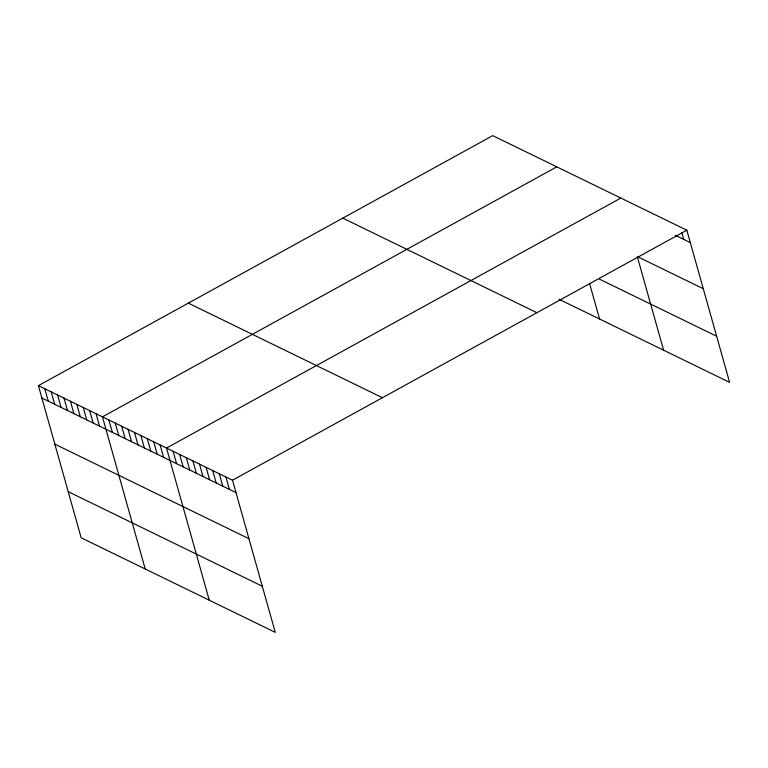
<?xml version="1.0" encoding="UTF-8"?>
<svg xmlns="http://www.w3.org/2000/svg" width="768" height="768" viewBox="0 0 768 768"><rect width="100%" height="100%" fill="white"/><g stroke="black" fill="none" stroke-linecap="round" stroke-linejoin="round"><path stroke-width="1.15" d="M38.4 385.642L232.502 480.211L275.27 632.362L81.168 537.792L38.4 385.642L492.73 135.638L686.832 230.208L729.6 382.358L558.979 299.232M556.781 166.848L102.451 416.851L145.219 568.992M620.842 198.058L166.512 448.051L209.27 600.202M232.502 480.211L686.832 230.208M675.226 235.248L690.317 242.602M638.227 257.021L703.277 288.72M599.395 279.12L716.64 336.24M342.797 218.141L536.909 312.71M188.333 303.139L382.435 397.709M41.885 398.026L235.987 492.595M54.845 444.144L248.947 538.714M68.198 491.664L262.31 586.234M681.821 232.627L683.712 239.386M637.286 256.57L663.61 350.208M589.507 283.258L599.549 318.998M225.907 476.995L229.382 489.379M219.302 473.779L222.787 486.163M212.707 470.563L216.182 482.947M206.102 467.347L209.587 479.731M199.507 464.131L202.992 476.525M192.902 460.915L196.387 473.309M186.307 457.699L189.792 470.093M179.702 454.483L183.187 466.877M173.107 451.267L176.592 463.661M160.099 444.931L163.584 457.325M153.696 441.811L157.181 454.205M147.293 438.691L150.778 451.085M140.89 435.571L144.365 447.965M134.477 432.451L137.962 444.835M128.074 429.331L131.558 441.715M121.67 426.211L125.155 438.595M115.267 423.091L118.742 435.475M108.864 419.971L112.339 432.355M96.048 413.731L99.533 426.115M89.645 410.611L93.13 422.995M83.242 407.482L86.717 419.875M76.829 404.362L80.314 416.755M70.426 401.242L73.91 413.635M64.022 398.122L67.507 410.515M57.619 395.002L61.094 407.386M51.206 391.882L54.691 404.266M44.803 388.762L48.288 401.146"/></g></svg>
